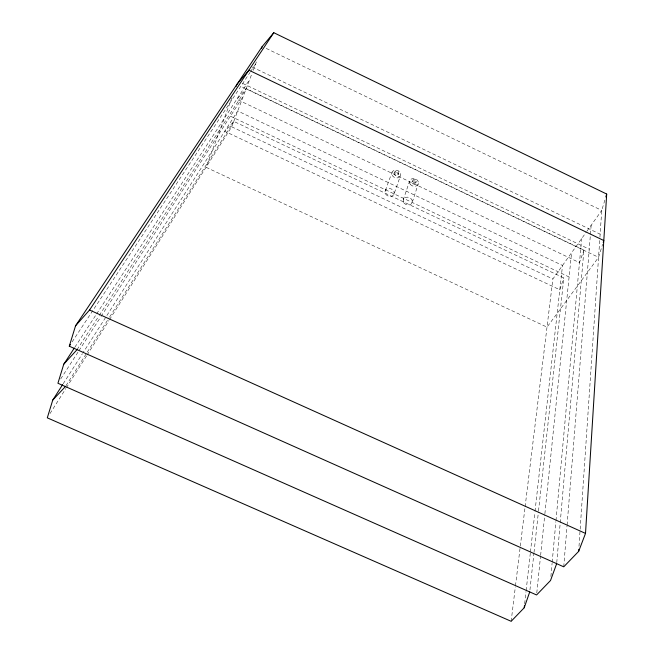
<?xml version="1.0" encoding="UTF-8"?>
<svg xmlns="http://www.w3.org/2000/svg" width="654" height="654" viewBox="0 0 654 654"><rect width="100%" height="100%" fill="white"/><g stroke="black" fill="none" stroke-linecap="round" stroke-linejoin="round"><path stroke-width="0.49" stroke-dasharray="3.27 2.45" d="M579.003 546.278L599.857 238.203M599.931 237.198L601.737 210.408L604.95 199.822M563.74 566.822L567.01 526.078M567.092 525.064L590.358 235.244M590.431 234.246L591.159 225.27M556.758 562.653L583.924 250.098L246.354 88.707L236.773 99.294L579.485 262.646L583.924 250.098M550.889 576.452L552.09 563.249M552.189 562.236L555.884 521.622M555.982 520.6L581.676 238.571M536.787 592.925L540.523 556.374M540.629 555.352L544.782 514.739M544.888 513.725L571.58 252.746M529.944 589.9L533.901 553.439M534.016 552.426L538.414 511.919M538.52 510.905L563.822 277.958L233.895 121.431L224.739 131.266L559.808 289.779L563.822 277.958M524.663 603.707L526.029 591.527M526.143 590.513L530.345 552.957M530.459 551.935L534.89 512.352M535.005 511.338L562.53 265.45L237.721 110.976L82.976 352.841M511.15 621.3L515.36 586.81M515.483 585.796L524.999 507.692M525.121 506.678L552.875 278.996L586.417 231.917M231.957 97.708L206.051 167.285L547.006 327.139L598.565 257.324L602.636 244.253M412.314 202.151L418.38 183.48M415.83 182.891L416.353 181.305M412.028 182.016L412.56 180.43M403.191 200.042L409.478 181.428M393.847 194.5A4.701 3.875 20.1 0 0 389.081 188.491A4.701 3.875 20.1 0 0 385.909 194.434A4.701 3.875 20.1 0 0 393.847 194.5L400.387 176A4.586 3.834 20.1 0 0 395.76 170.089A4.586 3.834 20.1 0 0 392.637 175.967A4.586 3.834 20.1 0 0 400.387 176M398.016 174.871A1.962 1.635 20.1 0 0 396.038 172.345A1.962 1.635 20.1 0 0 394.714 174.863A1.962 1.635 20.1 0 0 398.016 174.871L398.58 173.294A1.954 1.635 20.1 0 0 396.61 170.776A1.954 1.635 20.1 0 0 395.278 173.285A1.954 1.635 20.1 0 0 398.58 173.294M394.493 173.187L395.065 171.618M385.369 190.469L392.122 172.059M109.488 319.683L231.696 126.811L251.782 74.008M253.18 70.338L257.014 60.25M65.964 385.705L86.753 352.997M87.301 352.13L109.177 317.697M109.725 316.838L233.895 121.431M50.023 413.532L65.85 388.566M66.389 387.699L86.581 355.841M87.121 354.983L108.948 320.542M63.193 383.767L82.42 353.7M60.683 378.968L78.39 351.558M78.938 350.699L100.52 317.288M101.076 316.43L243.378 96.113M77.049 349.653L98.697 316.291M99.253 315.432L246.354 88.707M74.891 347.176L96.064 314.762M96.62 313.912L249.689 79.51M72.103 341.928L250.024 72.406M250.58 71.556L255.624 63.92M587.006 231.091L601.737 210.408L265.933 48.273M230.421 116.167L569.103 276.961M231.696 126.811L552.875 278.996M242.74 83.434L589.238 249.207M242.511 87.105L598.565 257.324M252.182 67.019L600.135 234.181M412.895 181.689A1.954 1.627 18.3 0 0 416.206 181.706A1.954 1.627 18.3 0 0 414.26 179.204A1.954 1.627 18.3 0 0 412.895 181.689M410.279 184.371A4.578 3.818 18.3 0 0 418.045 184.42A4.578 3.818 18.3 0 0 413.475 178.542A4.578 3.818 18.3 0 0 410.279 184.371M412.372 183.275A1.954 1.635 18.3 0 0 415.682 183.292A1.954 1.635 18.3 0 0 413.729 180.79A1.954 1.635 18.3 0 0 412.372 183.275M404.017 203.026A4.692 3.859 18.3 0 0 411.971 203.1A4.692 3.859 18.3 0 0 407.27 197.132A4.692 3.859 18.3 0 0 404.017 203.026"/><path stroke-width="0.98" d="M585.51 533.411L606.699 194.05L273.789 32.7L262.254 46.499L75.553 325.79L69.291 346.195L563.74 566.822L578.659 551.363L585.51 533.411L89.549 310.012L75.553 325.79M578.659 551.363L578.79 549.327M62.637 384.626L52.745 400.084L47.301 417.841L511.15 621.3L524.214 607.77L524.443 605.735M605.825 196.936L606.699 194.05M74.335 348.034L63.749 364.237L57.92 383.252L536.582 594.96L550.521 580.515L556.668 563.666M603.217 242.389L603.797 240.525L248.888 70.174L236.903 84.423L236.192 86.32M524.214 607.77L529.724 591.927M261.551 48.331L262.254 46.499M69.291 346.195L70.419 344.486M89.549 310.012L273.789 32.7M63.749 364.237L77.049 349.653M52.745 400.084L65.416 386.563"/></g></svg>
